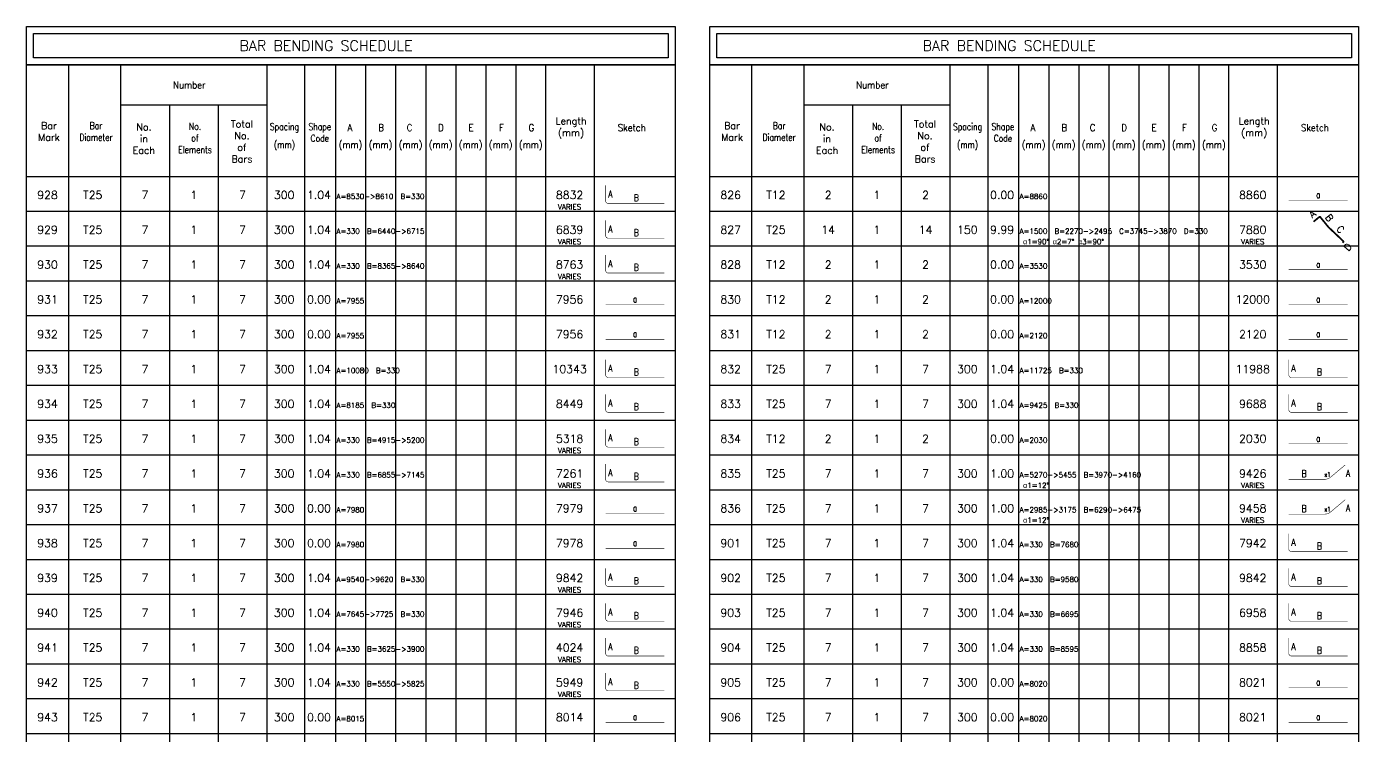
# Model space of a CAD drawing. Extents: x 660761725 to 1323371458, y 2734871439 to 5470067957.
# Drawn here: x 661854954 to 661864519, y 2734943447 to 2734948536 of the extents above; entities that cross this region are included whole.
import ezdxf
from ezdxf.enums import TextEntityAlignment as Align

# ---------------------------------------------------------------- set-up
doc = ezdxf.new("R2010")
doc.units = 0
for name, color, linetype in [('S-SCHEDULE', 140, 'Continuous'), ('S-SKETCH', 1, 'Continuous'), ('S-TEXT-SKETCH', 255, 'Continuous')]:
    doc.layers.add(name, color=color, linetype=linetype)
doc.styles.add('ARMACAD-OGER', font='romans.shx')
doc.styles.add('ROMANS', font='romans.shx')
doc.styles.add('ROMANT', font='romant')

# ---------------------------------------------------------------- blocks, each defined once
blk = doc.blocks.new('cadf_50')
at = {"color": 9}
for p, q in [((0, -42), (186.35, -42)), ((0, -52), (186.35, -52)), ((0, -62), (186.35, -62)), ((0, -72), (186.35, -72)), ((0, -82), (186.35, -82)), ((0, -92), (186.35, -92)), ((0, -102), (186.35, -102)), ((0, -112), (186.35, -112)), ((0, -122), (186.35, -122)), ((0, -132), (186.35, -132)), ((0, -142), (186.35, -142)), ((0, -152), (186.35, -152)), ((0, -162), (186.35, -162)), ((0, -172), (186.35, -172)), ((0, -182), (186.35, -182)), ((0, -192), (186.35, -192)), ((0, -202), (186.35, -202)), ((0, -212), (186.35, -212)), ((0, -222), (186.35, -222)), ((0, -232), (186.35, -232)), ((0, -242), (186.35, -242)), ((0, -252), (186.35, -252)), ((0, -262), (186.35, -262)), ((0, -272), (186.35, -272)), ((0, -282), (186.35, -282)), ((0, -292), (186.35, -292)), ((0, -302), (186.35, -302)), ((0, -312), (186.35, -312)), ((0, -322), (186.35, -322)), ((0, -332), (186.35, -332)), ((0, -342), (186.35, -342)), ((0, -352), (186.35, -352)), ((0, -362), (186.35, -362)), ((0, -372), (186.35, -372)), ((0, -382), (186.35, -382))]:
    blk.add_line(p, q, dxfattribs=at)
at = {"color": 140}
for points in [[(0, 11), (186.35, 11), (186.35, 0), (0, 0)], [(2, 9), (184.35, 9), (184.35, 2), (2, 2)]]:
    blk.add_lwpolyline(points, close=True, dxfattribs=at)
at = {"layer": 'S-SCHEDULE'}
for p, q in [((0, -392), (0, 0)), ((12, 0), (12, -392)), ((27, 0), (27, -392)), ((69, 0), (69, -392)), ((79.87, 0), (79.87, -392)), ((88.75, 0), (88.75, -392)), ((97.38, 0), (97.38, -392)), ((106.02, 0), (106.02, -392)), ((114.65, 0), (114.65, -392)), ((123.28, 0), (123.28, -392)), ((131.91, 0), (131.91, -392)), ((140.55, 0), (140.55, -392)), ((149.18, -392), (149.18, 0)), ((163.15, -392), (163.15, 0)), ((27, -11.45), (69, -11.45)), ((41, -11.45), (41, -392)), ((55, -11.45), (55, -392)), ((0, -32), (186.35, -32))]:
    blk.add_line(p, q, dxfattribs=at)
at = {"layer": 'S-SCHEDULE', "flags": 128}
blk.add_lwpolyline([(0, -392), (0, 0), (186.35, 0), (186.35, -392)], close=True, dxfattribs=at)
at = {"color": 140, "insert": (61.14, 7.05), "char_height": 3, "width": 81.5392, "attachment_point": 1, "rotation": 0.0004, "style": 'ROMANT'}
blk.add_mtext('{\\Fromant|c0;BAR BENDING SCHEDULE}', dxfattribs=at)
at = {"layer": 'S-SCHEDULE', "style": 'ARMACAD-OGER'}
for s, width, p in [('Number', 0.9, (46.74, -5.72)), ('(mm)', 0.8, (74.08, -23)), ('(mm)', 0.9, (93.05, -23)), ('(mm)', 0.9, (101.68, -23)), ('(mm)', 0.9, (110.32, -23)), ('(mm)', 0.9, (118.95, -23)), ('(mm)', 0.9, (127.58, -23)), ('(mm)', 0.9, (136.21, -23)), ('(mm)', 0.9, (144.85, -23))]:
    blk.add_text(s, height=2, dxfattribs=dict(at, width=width)).set_placement(p, align=Align.MIDDLE)
at = {"layer": 'S-SCHEDULE', "style": 'ARMACAD-OGER', "width": 0.9}
for s, p in [('A', (92.87, -18)), ('B', (101.86, -18)), ('C', (110.01, -18)), ('D', (119.05, -18)), ('E', (127.67, -18)), ('F', (136.4, -18)), ('G', (145.02, -18)), ('Sketch', (173.87, -18))]:
    blk.add_text(s, height=2, dxfattribs=at).set_placement(p, align=Align.MIDDLE_CENTER)
at = {"layer": 'S-SCHEDULE', "char_height": 2, "attachment_point": 2, "style": 'ARMACAD-OGER'}
for s, insert, width in [('Length (mm)', (156.42, -15.11), 8.2105), ('Bar\\PMark', (6.41, -16.47), 27.5713), ('{\\W0.8;Bar\\PDiameter}', (19.94, -16.48), 15.2105), ('No. \\Pin\\PEach', (33.7, -16.86), 23.5714), ('{\\W0.8;No.\\Pof\\PElements}', (48.39, -16.65), 17.2105), ('Total No. of Bars', (61.86, -15.98), 3.2105), ('{\\W0.8;Spacing}', (74.08, -16.7), 28.6571), ('{\\W0.8;Shape\\PCode}', (84.23, -16.7), 28.6571)]:
    blk.add_mtext(s, dxfattribs=dict(at, insert=insert, width=width))
blk = doc.blocks.new('1-CFSHP20')
at = {"layer": 'S-SKETCH', "const_width": 0.2}
blk.add_lwpolyline([(-24, 2), (-1, 2)], dxfattribs=at)
at = {"layer": 'S-TEXT-SKETCH', "linetype": 'ByBlock', "style": 'ROMANS', "width": 0.7}
blk.add_attdef('A', text='', height=2, dxfattribs=at).set_placement((-12.5, 2), align=Align.BOTTOM_CENTER)
blk = doc.blocks.new('33-CFSHP37')
at = {"layer": 'S-SKETCH', "const_width": 0.2}
blk.add_lwpolyline([(-1, 1), (-22.96875, 1, -0.4142135624), (-24, 2.03125), (-24, 8)], format="xyb", dxfattribs=at)
at = {"layer": 'S-TEXT-SKETCH', "style": 'ROMANS', "width": 0.8}
blk.add_attdef('A', text='', height=2, dxfattribs=at).set_placement((-23, 6), align=Align.TOP_LEFT)
blk.add_attdef('B', text='', height=2, dxfattribs=at).set_placement((-11.984375, 1), align=Align.BOTTOM_CENTER)
blk = doc.blocks.new('34-37-CFSHP62a')
at = {"layer": 'S-SKETCH', "const_width": 0.2}
blk.add_lwpolyline([(-24, 1.91), (-9.99, 1.91, 0.176327), (-7.61, 2.78), (-1.96, 7.52)], format="xyb", dxfattribs=at)
at = {"layer": 'S-TEXT-SKETCH', "style": 'ROMANS', "width": 0.7}
blk.add_text('x1', height=1.8, dxfattribs=at).set_placement((-10.11, 2.36), align=Align.BOTTOM_LEFT)
at = {"layer": 'S-TEXT-SKETCH', "style": 'ROMANS', "width": 0.8}
for tag, p in [('B', (-17, 1.91)), ('A', (0, 2.07))]:
    blk.add_attdef(tag, text='', height=2, dxfattribs=at).set_placement(p, align=Align.BOTTOM_RIGHT)

msp = doc.modelspace()

# ---------------------------------------------------------------- linework, layer by layer
at = {"layer": 'S-SCHEDULE', "color": 140, "const_width": 12.5}
msp.add_lwpolyline([(661864197.31811178, 2734947135.55313683), (661864239.91816771, 2734947170.20794106, -0.4142135624), (661864244.8867265, 2734947169.69695091), (661864304.13956618, 2734947096.85930777, 0.0325952585), (661864304.45247042, 2734947096.52213287), (661864411.85660446, 2734946994.93988991, -0.4142135624), (661864411.99569345, 2734946989.94706106), (661864405.89809811, 2734946983.5)], format="xyb", dxfattribs=at)

# ---------------------------------------------------------------- block references
at = {"layer": 'S-SCHEDULE', "xscale": 25, "yscale": 25, "zscale": 25}
for p in [(661854953.59706736, 2734948261), (661859860.46397841, 2734948261)]:
    msp.add_blockref('cadf_50', p, dxfattribs=at)
at = {"layer": 'S-SCHEDULE'}
ref = msp.add_blockref('33-CFSHP37', (661859553.59706736, 2734947248.48338318), dxfattribs=dict(at, xscale=18.375, yscale=18.375, zscale=18.375))
ref.add_attrib('A', 'A', dxfattribs={"layer": 'S-TEXT-SKETCH', "color": 7, "height": 50, "style": 'ROMANS', "width": 0.8}).set_placement((661859130.97206736, 2734947358.73338318), align=Align.TOP_LEFT)
ref.add_attrib('B', 'B', dxfattribs={"layer": 'S-TEXT-SKETCH', "color": 7, "height": 50, "style": 'ROMANS', "width": 0.8}).set_placement((661859333.38417673, 2734947266.85838318), align=Align.BOTTOM_CENTER)
ref = msp.add_blockref('1-CFSHP20', (661864460.46397841, 2734947253.75), dxfattribs=dict(at, xscale=18.375, yscale=18.375, zscale=18.375))
ref.add_attrib('A', 'a', dxfattribs={"layer": 'S-TEXT-SKETCH', "color": 7, "linetype": 'ByBlock', "height": 50, "style": 'ROMANS', "width": 0.7}).set_placement((661864230.77647841, 2734947290.5), align=Align.BOTTOM_CENTER)
ref = msp.add_blockref('33-CFSHP37', (661859553.59706736, 2734946998.48338318), dxfattribs=dict(at, xscale=18.375, yscale=18.375, zscale=18.375))
ref.add_attrib('A', 'A', dxfattribs={"layer": 'S-TEXT-SKETCH', "color": 7, "height": 50, "style": 'ROMANS', "width": 0.8}).set_placement((661859130.97206736, 2734947108.73338318), align=Align.TOP_LEFT)
ref.add_attrib('B', 'B', dxfattribs={"layer": 'S-TEXT-SKETCH', "color": 7, "height": 50, "style": 'ROMANS', "width": 0.8}).set_placement((661859333.38417673, 2734947016.85838318), align=Align.BOTTOM_CENTER)
ref = msp.add_blockref('33-CFSHP37', (661859553.59706736, 2734946748.48338318), dxfattribs=dict(at, xscale=18.375, yscale=18.375, zscale=18.375))
ref.add_attrib('A', 'A', dxfattribs={"layer": 'S-TEXT-SKETCH', "color": 7, "height": 50, "style": 'ROMANS', "width": 0.8}).set_placement((661859130.97206736, 2734946858.73338318), align=Align.TOP_LEFT)
ref.add_attrib('B', 'B', dxfattribs={"layer": 'S-TEXT-SKETCH', "color": 7, "height": 50, "style": 'ROMANS', "width": 0.8}).set_placement((661859333.38417673, 2734946766.85838318), align=Align.BOTTOM_CENTER)
ref = msp.add_blockref('1-CFSHP20', (661864460.46397841, 2734946753.75), dxfattribs=dict(at, xscale=18.375, yscale=18.375, zscale=18.375))
ref.add_attrib('A', 'a', dxfattribs={"layer": 'S-TEXT-SKETCH', "color": 7, "linetype": 'ByBlock', "height": 50, "style": 'ROMANS', "width": 0.7}).set_placement((661864230.77647841, 2734946790.5), align=Align.BOTTOM_CENTER)
ref = msp.add_blockref('1-CFSHP20', (661859553.59706736, 2734946503.75), dxfattribs=dict(at, xscale=18.375, yscale=18.375, zscale=18.375))
ref.add_attrib('A', 'a', dxfattribs={"layer": 'S-TEXT-SKETCH', "color": 7, "linetype": 'ByBlock', "height": 50, "style": 'ROMANS', "width": 0.7}).set_placement((661859323.90956736, 2734946540.5), align=Align.BOTTOM_CENTER)
ref = msp.add_blockref('1-CFSHP20', (661864460.46397841, 2734946503.75), dxfattribs=dict(at, xscale=18.375, yscale=18.375, zscale=18.375))
ref.add_attrib('A', 'a', dxfattribs={"layer": 'S-TEXT-SKETCH', "color": 7, "linetype": 'ByBlock', "height": 50, "style": 'ROMANS', "width": 0.7}).set_placement((661864230.77647841, 2734946540.5), align=Align.BOTTOM_CENTER)
ref = msp.add_blockref('1-CFSHP20', (661859553.59706736, 2734946253.75), dxfattribs=dict(at, xscale=18.375, yscale=18.375, zscale=18.375))
ref.add_attrib('A', 'a', dxfattribs={"layer": 'S-TEXT-SKETCH', "color": 7, "linetype": 'ByBlock', "height": 50, "style": 'ROMANS', "width": 0.7}).set_placement((661859323.90956736, 2734946290.5), align=Align.BOTTOM_CENTER)
ref = msp.add_blockref('1-CFSHP20', (661864460.46397841, 2734946253.75), dxfattribs=dict(at, xscale=18.375, yscale=18.375, zscale=18.375))
ref.add_attrib('A', 'a', dxfattribs={"layer": 'S-TEXT-SKETCH', "color": 7, "linetype": 'ByBlock', "height": 50, "style": 'ROMANS', "width": 0.7}).set_placement((661864230.77647841, 2734946290.5), align=Align.BOTTOM_CENTER)
ref = msp.add_blockref('33-CFSHP37', (661859553.59706736, 2734945998.48338318), dxfattribs=dict(at, xscale=18.375, yscale=18.375, zscale=18.375))
ref.add_attrib('A', 'A', dxfattribs={"layer": 'S-TEXT-SKETCH', "color": 7, "height": 50, "style": 'ROMANS', "width": 0.8}).set_placement((661859130.97206736, 2734946108.73338318), align=Align.TOP_LEFT)
ref.add_attrib('B', 'B', dxfattribs={"layer": 'S-TEXT-SKETCH', "color": 7, "height": 50, "style": 'ROMANS', "width": 0.8}).set_placement((661859333.38417673, 2734946016.85838318), align=Align.BOTTOM_CENTER)
ref = msp.add_blockref('33-CFSHP37', (661864460.46397841, 2734945998.48338318), dxfattribs=dict(at, xscale=18.375, yscale=18.375, zscale=18.375))
ref.add_attrib('A', 'A', dxfattribs={"layer": 'S-TEXT-SKETCH', "color": 7, "height": 50, "style": 'ROMANS', "width": 0.8}).set_placement((661864037.83897841, 2734946108.73338318), align=Align.TOP_LEFT)
ref.add_attrib('B', 'B', dxfattribs={"layer": 'S-TEXT-SKETCH', "color": 7, "height": 50, "style": 'ROMANS', "width": 0.8}).set_placement((661864240.25108778, 2734946016.85838318), align=Align.BOTTOM_CENTER)
ref = msp.add_blockref('33-CFSHP37', (661859553.59706736, 2734945748.48338318), dxfattribs=dict(at, xscale=18.375, yscale=18.375, zscale=18.375))
ref.add_attrib('A', 'A', dxfattribs={"layer": 'S-TEXT-SKETCH', "color": 7, "height": 50, "style": 'ROMANS', "width": 0.8}).set_placement((661859130.97206736, 2734945858.73338318), align=Align.TOP_LEFT)
ref.add_attrib('B', 'B', dxfattribs={"layer": 'S-TEXT-SKETCH', "color": 7, "height": 50, "style": 'ROMANS', "width": 0.8}).set_placement((661859333.38417673, 2734945766.85838318), align=Align.BOTTOM_CENTER)
ref = msp.add_blockref('33-CFSHP37', (661864460.46397841, 2734945748.48338318), dxfattribs=dict(at, xscale=18.375, yscale=18.375, zscale=18.375))
ref.add_attrib('A', 'A', dxfattribs={"layer": 'S-TEXT-SKETCH', "color": 7, "height": 50, "style": 'ROMANS', "width": 0.8}).set_placement((661864037.83897841, 2734945858.73338318), align=Align.TOP_LEFT)
ref.add_attrib('B', 'B', dxfattribs={"layer": 'S-TEXT-SKETCH', "color": 7, "height": 50, "style": 'ROMANS', "width": 0.8}).set_placement((661864240.25108778, 2734945766.85838318), align=Align.BOTTOM_CENTER)
ref = msp.add_blockref('33-CFSHP37', (661859553.59706736, 2734945498.48338318), dxfattribs=dict(at, xscale=18.375, yscale=18.375, zscale=18.375))
ref.add_attrib('A', 'A', dxfattribs={"layer": 'S-TEXT-SKETCH', "color": 7, "height": 50, "style": 'ROMANS', "width": 0.8}).set_placement((661859130.97206736, 2734945608.73338318), align=Align.TOP_LEFT)
ref.add_attrib('B', 'B', dxfattribs={"layer": 'S-TEXT-SKETCH', "color": 7, "height": 50, "style": 'ROMANS', "width": 0.8}).set_placement((661859333.38417673, 2734945516.85838318), align=Align.BOTTOM_CENTER)
ref = msp.add_blockref('1-CFSHP20', (661864460.46397841, 2734945503.75), dxfattribs=dict(at, xscale=18.375, yscale=18.375, zscale=18.375))
ref.add_attrib('A', 'a', dxfattribs={"layer": 'S-TEXT-SKETCH', "color": 7, "linetype": 'ByBlock', "height": 50, "style": 'ROMANS', "width": 0.7}).set_placement((661864230.77647841, 2734945540.5), align=Align.BOTTOM_CENTER)
ref = msp.add_blockref('33-CFSHP37', (661859553.59706736, 2734945248.48338318), dxfattribs=dict(at, xscale=18.375, yscale=18.375, zscale=18.375))
ref.add_attrib('A', 'A', dxfattribs={"layer": 'S-TEXT-SKETCH', "color": 7, "height": 50, "style": 'ROMANS', "width": 0.8}).set_placement((661859130.97206736, 2734945358.73338318), align=Align.TOP_LEFT)
ref.add_attrib('B', 'B', dxfattribs={"layer": 'S-TEXT-SKETCH', "color": 7, "height": 50, "style": 'ROMANS', "width": 0.8}).set_placement((661859333.38417673, 2734945266.85838318), align=Align.BOTTOM_CENTER)
ref = msp.add_blockref('34-37-CFSHP62a', (661864460.46397841, 2734945250.66268206), dxfattribs=dict(at, xscale=18.375, yscale=18.375, zscale=18.375))
ref.add_attrib('A', 'A', dxfattribs={"layer": 'S-TEXT-SKETCH', "color": 7, "height": 50, "style": 'ROMANS', "width": 0.8}).set_placement((661864460.46397841, 2734945288.71799517), align=Align.BOTTOM_RIGHT)
ref.add_attrib('B', 'B', dxfattribs={"layer": 'S-TEXT-SKETCH', "color": 7, "height": 50, "style": 'ROMANS', "width": 0.8}).set_placement((661864148.16635573, 2734945285.81130981), align=Align.BOTTOM_RIGHT)
ref = msp.add_blockref('34-37-CFSHP62a', (661864460.46397841, 2734945000.66268206), dxfattribs=dict(at, xscale=18.375, yscale=18.375, zscale=18.375))
ref.add_attrib('A', 'A', dxfattribs={"layer": 'S-TEXT-SKETCH', "color": 7, "height": 50, "style": 'ROMANS', "width": 0.8}).set_placement((661864460.46397841, 2734945038.71799517), align=Align.BOTTOM_RIGHT)
ref.add_attrib('B', 'B', dxfattribs={"layer": 'S-TEXT-SKETCH', "color": 7, "height": 50, "style": 'ROMANS', "width": 0.8}).set_placement((661864148.16635573, 2734945035.81130981), align=Align.BOTTOM_RIGHT)
ref = msp.add_blockref('1-CFSHP20', (661859553.59706736, 2734945003.75), dxfattribs=dict(at, xscale=18.375, yscale=18.375, zscale=18.375))
ref.add_attrib('A', 'a', dxfattribs={"layer": 'S-TEXT-SKETCH', "color": 7, "linetype": 'ByBlock', "height": 50, "style": 'ROMANS', "width": 0.7}).set_placement((661859323.90956736, 2734945040.5), align=Align.BOTTOM_CENTER)
ref = msp.add_blockref('1-CFSHP20', (661859553.59706736, 2734944753.75), dxfattribs=dict(at, xscale=18.375, yscale=18.375, zscale=18.375))
ref.add_attrib('A', 'a', dxfattribs={"layer": 'S-TEXT-SKETCH', "color": 7, "linetype": 'ByBlock', "height": 50, "style": 'ROMANS', "width": 0.7}).set_placement((661859323.90956736, 2734944790.5), align=Align.BOTTOM_CENTER)
ref = msp.add_blockref('33-CFSHP37', (661864460.46397841, 2734944748.48338318), dxfattribs=dict(at, xscale=18.375, yscale=18.375, zscale=18.375))
ref.add_attrib('A', 'A', dxfattribs={"layer": 'S-TEXT-SKETCH', "color": 7, "height": 50, "style": 'ROMANS', "width": 0.8}).set_placement((661864037.83897841, 2734944858.73338318), align=Align.TOP_LEFT)
ref.add_attrib('B', 'B', dxfattribs={"layer": 'S-TEXT-SKETCH', "color": 7, "height": 50, "style": 'ROMANS', "width": 0.8}).set_placement((661864240.25108778, 2734944766.85838318), align=Align.BOTTOM_CENTER)
ref = msp.add_blockref('33-CFSHP37', (661859553.59706736, 2734944498.48338318), dxfattribs=dict(at, xscale=18.375, yscale=18.375, zscale=18.375))
ref.add_attrib('A', 'A', dxfattribs={"layer": 'S-TEXT-SKETCH', "color": 7, "height": 50, "style": 'ROMANS', "width": 0.8}).set_placement((661859130.97206736, 2734944608.73338318), align=Align.TOP_LEFT)
ref.add_attrib('B', 'B', dxfattribs={"layer": 'S-TEXT-SKETCH', "color": 7, "height": 50, "style": 'ROMANS', "width": 0.8}).set_placement((661859333.38417673, 2734944516.85838318), align=Align.BOTTOM_CENTER)
ref = msp.add_blockref('33-CFSHP37', (661864460.46397841, 2734944498.48338318), dxfattribs=dict(at, xscale=18.375, yscale=18.375, zscale=18.375))
ref.add_attrib('A', 'A', dxfattribs={"layer": 'S-TEXT-SKETCH', "color": 7, "height": 50, "style": 'ROMANS', "width": 0.8}).set_placement((661864037.83897841, 2734944608.73338318), align=Align.TOP_LEFT)
ref.add_attrib('B', 'B', dxfattribs={"layer": 'S-TEXT-SKETCH', "color": 7, "height": 50, "style": 'ROMANS', "width": 0.8}).set_placement((661864240.25108778, 2734944516.85838318), align=Align.BOTTOM_CENTER)
ref = msp.add_blockref('33-CFSHP37', (661859553.59706736, 2734944248.48338318), dxfattribs=dict(at, xscale=18.375, yscale=18.375, zscale=18.375))
ref.add_attrib('A', 'A', dxfattribs={"layer": 'S-TEXT-SKETCH', "color": 7, "height": 50, "style": 'ROMANS', "width": 0.8}).set_placement((661859130.97206736, 2734944358.73338318), align=Align.TOP_LEFT)
ref.add_attrib('B', 'B', dxfattribs={"layer": 'S-TEXT-SKETCH', "color": 7, "height": 50, "style": 'ROMANS', "width": 0.8}).set_placement((661859333.38417673, 2734944266.85838318), align=Align.BOTTOM_CENTER)
ref = msp.add_blockref('33-CFSHP37', (661864460.46397841, 2734944248.48338318), dxfattribs=dict(at, xscale=18.375, yscale=18.375, zscale=18.375))
ref.add_attrib('A', 'A', dxfattribs={"layer": 'S-TEXT-SKETCH', "color": 7, "height": 50, "style": 'ROMANS', "width": 0.8}).set_placement((661864037.83897841, 2734944358.73338318), align=Align.TOP_LEFT)
ref.add_attrib('B', 'B', dxfattribs={"layer": 'S-TEXT-SKETCH', "color": 7, "height": 50, "style": 'ROMANS', "width": 0.8}).set_placement((661864240.25108778, 2734944266.85838318), align=Align.BOTTOM_CENTER)
ref = msp.add_blockref('33-CFSHP37', (661859553.59706736, 2734943998.48338318), dxfattribs=dict(at, xscale=18.375, yscale=18.375, zscale=18.375))
ref.add_attrib('A', 'A', dxfattribs={"layer": 'S-TEXT-SKETCH', "color": 7, "height": 50, "style": 'ROMANS', "width": 0.8}).set_placement((661859130.97206736, 2734944108.73338318), align=Align.TOP_LEFT)
ref.add_attrib('B', 'B', dxfattribs={"layer": 'S-TEXT-SKETCH', "color": 7, "height": 50, "style": 'ROMANS', "width": 0.8}).set_placement((661859333.38417673, 2734944016.85838318), align=Align.BOTTOM_CENTER)
ref = msp.add_blockref('33-CFSHP37', (661864460.46397841, 2734943998.48338318), dxfattribs=dict(at, xscale=18.375, yscale=18.375, zscale=18.375))
ref.add_attrib('A', 'A', dxfattribs={"layer": 'S-TEXT-SKETCH', "color": 7, "height": 50, "style": 'ROMANS', "width": 0.8}).set_placement((661864037.83897841, 2734944108.73338318), align=Align.TOP_LEFT)
ref.add_attrib('B', 'B', dxfattribs={"layer": 'S-TEXT-SKETCH', "color": 7, "height": 50, "style": 'ROMANS', "width": 0.8}).set_placement((661864240.25108778, 2734944016.85838318), align=Align.BOTTOM_CENTER)
ref = msp.add_blockref('33-CFSHP37', (661859553.59706736, 2734943748.48338318), dxfattribs=dict(at, xscale=18.375, yscale=18.375, zscale=18.375))
ref.add_attrib('A', 'A', dxfattribs={"layer": 'S-TEXT-SKETCH', "color": 7, "height": 50, "style": 'ROMANS', "width": 0.8}).set_placement((661859130.97206736, 2734943858.73338318), align=Align.TOP_LEFT)
ref.add_attrib('B', 'B', dxfattribs={"layer": 'S-TEXT-SKETCH', "color": 7, "height": 50, "style": 'ROMANS', "width": 0.8}).set_placement((661859333.38417673, 2734943766.85838318), align=Align.BOTTOM_CENTER)
ref = msp.add_blockref('1-CFSHP20', (661864460.46397841, 2734943753.75), dxfattribs=dict(at, xscale=18.375, yscale=18.375, zscale=18.375))
ref.add_attrib('A', 'a', dxfattribs={"layer": 'S-TEXT-SKETCH', "color": 7, "linetype": 'ByBlock', "height": 50, "style": 'ROMANS', "width": 0.7}).set_placement((661864230.77647841, 2734943790.5), align=Align.BOTTOM_CENTER)
ref = msp.add_blockref('1-CFSHP20', (661859553.59706736, 2734943503.75), dxfattribs=dict(at, xscale=18.375, yscale=18.375, zscale=18.375))
ref.add_attrib('A', 'a', dxfattribs={"layer": 'S-TEXT-SKETCH', "color": 7, "linetype": 'ByBlock', "height": 50, "style": 'ROMANS', "width": 0.7}).set_placement((661859323.90956736, 2734943540.5), align=Align.BOTTOM_CENTER)
ref = msp.add_blockref('1-CFSHP20', (661864460.46397841, 2734943503.75), dxfattribs=dict(at, xscale=18.375, yscale=18.375, zscale=18.375))
ref.add_attrib('A', 'a', dxfattribs={"layer": 'S-TEXT-SKETCH', "color": 7, "linetype": 'ByBlock', "height": 50, "style": 'ROMANS', "width": 0.7}).set_placement((661864230.77647841, 2734943540.5), align=Align.BOTTOM_CENTER)

# ---------------------------------------------------------------- texts
at = {"layer": 'S-SCHEDULE', "style": 'ROMANS'}
for s, height, p in [('T25', 57.5, (661855428.59706736, 2734947298.5)), ('7', 57.5, (661855803.59706736, 2734947298.5)), ('1', 57.5, (661856153.59706736, 2734947298.5)), ('7', 57.5, (661856503.59706736, 2734947298.5)), ('300', 57.5, (661856803.59706736, 2734947298.5)), ('1.04', 57.5, (661857053.59706736, 2734947298.5)), ('8832', 57.5, (661858853.59706736, 2734947298.5)), ('T12', 57.5, (661860335.46397841, 2734947298.5)), ('2', 57.5, (661860710.46397841, 2734947298.5)), ('1', 57.5, (661861060.46397841, 2734947298.5)), ('2', 57.5, (661861410.46397841, 2734947298.5)), ('0.00', 57.5, (661861960.46397841, 2734947298.5)), ('8860', 57.5, (661863760.46397841, 2734947298.5)), ('VARIES', 37.5, (661858853.59706736, 2734947223.5)), ('T25', 57.5, (661855428.59706736, 2734947048.5)), ('7', 57.5, (661855803.59706736, 2734947048.5)), ('1', 57.5, (661856153.59706736, 2734947048.5)), ('7', 57.5, (661856503.59706736, 2734947048.5)), ('300', 57.5, (661856803.59706736, 2734947048.5)), ('1.04', 57.5, (661857053.59706736, 2734947048.5)), ('6839', 57.5, (661858853.59706736, 2734947048.5)), ('T25', 57.5, (661860335.46397841, 2734947048.5)), ('14', 57.5, (661860710.46397841, 2734947048.5)), ('1', 57.5, (661861060.46397841, 2734947048.5)), ('14', 57.5, (661861410.46397841, 2734947048.5)), ('150', 57.5, (661861710.46397841, 2734947048.5)), ('9.99', 57.5, (661861960.46397841, 2734947048.5)), ('7880', 57.5, (661863760.46397841, 2734947048.5)), ('VARIES', 37.5, (661858853.59706736, 2734946973.5)), ('VARIES', 37.5, (661863760.46397841, 2734946973.5)), ('T25', 57.5, (661855428.59706736, 2734946798.5)), ('7', 57.5, (661855803.59706736, 2734946798.5)), ('1', 57.5, (661856153.59706736, 2734946798.5)), ('7', 57.5, (661856503.59706736, 2734946798.5)), ('300', 57.5, (661856803.59706736, 2734946798.5)), ('1.04', 57.5, (661857053.59706736, 2734946798.5)), ('8763', 57.5, (661858853.59706736, 2734946798.5)), ('T12', 57.5, (661860335.46397841, 2734946798.5)), ('2', 57.5, (661860710.46397841, 2734946798.5)), ('1', 57.5, (661861060.46397841, 2734946798.5)), ('2', 57.5, (661861410.46397841, 2734946798.5)), ('0.00', 57.5, (661861960.46397841, 2734946798.5)), ('3530', 57.5, (661863760.46397841, 2734946798.5)), ('VARIES', 37.5, (661858853.59706736, 2734946723.5)), ('T25', 57.5, (661855428.59706736, 2734946548.5)), ('7', 57.5, (661855803.59706736, 2734946548.5)), ('1', 57.5, (661856153.59706736, 2734946548.5)), ('7', 57.5, (661856503.59706736, 2734946548.5)), ('300', 57.5, (661856803.59706736, 2734946548.5)), ('0.00', 57.5, (661857053.59706736, 2734946548.5)), ('7956', 57.5, (661858853.59706736, 2734946548.5)), ('T12', 57.5, (661860335.46397841, 2734946548.5)), ('2', 57.5, (661860710.46397841, 2734946548.5)), ('1', 57.5, (661861060.46397841, 2734946548.5)), ('2', 57.5, (661861410.46397841, 2734946548.5)), ('0.00', 57.5, (661861960.46397841, 2734946548.5)), ('12000', 57.5, (661863760.46397841, 2734946548.5)), ('T25', 57.5, (661855428.59706736, 2734946298.5)), ('7', 57.5, (661855803.59706736, 2734946298.5)), ('1', 57.5, (661856153.59706736, 2734946298.5)), ('7', 57.5, (661856503.59706736, 2734946298.5)), ('300', 57.5, (661856803.59706736, 2734946298.5)), ('0.00', 57.5, (661857053.59706736, 2734946298.5)), ('7956', 57.5, (661858853.59706736, 2734946298.5)), ('T12', 57.5, (661860335.46397841, 2734946298.5)), ('2', 57.5, (661860710.46397841, 2734946298.5)), ('1', 57.5, (661861060.46397841, 2734946298.5)), ('2', 57.5, (661861410.46397841, 2734946298.5)), ('0.00', 57.5, (661861960.46397841, 2734946298.5)), ('2120', 57.5, (661863760.46397841, 2734946298.5)), ('T25', 57.5, (661855428.59706736, 2734946048.5)), ('7', 57.5, (661855803.59706736, 2734946048.5)), ('1', 57.5, (661856153.59706736, 2734946048.5)), ('7', 57.5, (661856503.59706736, 2734946048.5)), ('300', 57.5, (661856803.59706736, 2734946048.5)), ('1.04', 57.5, (661857053.59706736, 2734946048.5)), ('10343', 57.5, (661858853.59706736, 2734946048.5)), ('T25', 57.5, (661860335.46397841, 2734946048.5)), ('7', 57.5, (661860710.46397841, 2734946048.5)), ('1', 57.5, (661861060.46397841, 2734946048.5)), ('7', 57.5, (661861410.46397841, 2734946048.5)), ('300', 57.5, (661861710.46397841, 2734946048.5)), ('1.04', 57.5, (661861960.46397841, 2734946048.5)), ('11988', 57.5, (661863760.46397841, 2734946048.5)), ('T25', 57.5, (661855428.59706736, 2734945798.5)), ('7', 57.5, (661855803.59706736, 2734945798.5)), ('1', 57.5, (661856153.59706736, 2734945798.5)), ('7', 57.5, (661856503.59706736, 2734945798.5)), ('300', 57.5, (661856803.59706736, 2734945798.5)), ('1.04', 57.5, (661857053.59706736, 2734945798.5)), ('8449', 57.5, (661858853.59706736, 2734945798.5)), ('T25', 57.5, (661860335.46397841, 2734945798.5)), ('7', 57.5, (661860710.46397841, 2734945798.5)), ('1', 57.5, (661861060.46397841, 2734945798.5)), ('7', 57.5, (661861410.46397841, 2734945798.5)), ('300', 57.5, (661861710.46397841, 2734945798.5)), ('1.04', 57.5, (661861960.46397841, 2734945798.5)), ('9688', 57.5, (661863760.46397841, 2734945798.5)), ('T25', 57.5, (661855428.59706736, 2734945548.5)), ('7', 57.5, (661855803.59706736, 2734945548.5)), ('1', 57.5, (661856153.59706736, 2734945548.5)), ('7', 57.5, (661856503.59706736, 2734945548.5)), ('300', 57.5, (661856803.59706736, 2734945548.5)), ('1.04', 57.5, (661857053.59706736, 2734945548.5)), ('5318', 57.5, (661858853.59706736, 2734945548.5)), ('T12', 57.5, (661860335.46397841, 2734945548.5)), ('2', 57.5, (661860710.46397841, 2734945548.5)), ('1', 57.5, (661861060.46397841, 2734945548.5)), ('2', 57.5, (661861410.46397841, 2734945548.5)), ('0.00', 57.5, (661861960.46397841, 2734945548.5)), ('2030', 57.5, (661863760.46397841, 2734945548.5)), ('VARIES', 37.5, (661858853.59706736, 2734945473.5)), ('T25', 57.5, (661855428.59706736, 2734945298.5)), ('7', 57.5, (661855803.59706736, 2734945298.5)), ('1', 57.5, (661856153.59706736, 2734945298.5)), ('7', 57.5, (661856503.59706736, 2734945298.5)), ('300', 57.5, (661856803.59706736, 2734945298.5)), ('1.04', 57.5, (661857053.59706736, 2734945298.5)), ('7261', 57.5, (661858853.59706736, 2734945298.5)), ('T25', 57.5, (661860335.46397841, 2734945298.5)), ('7', 57.5, (661860710.46397841, 2734945298.5)), ('1', 57.5, (661861060.46397841, 2734945298.5)), ('7', 57.5, (661861410.46397841, 2734945298.5)), ('300', 57.5, (661861710.46397841, 2734945298.5)), ('1.00', 57.5, (661861960.46397841, 2734945298.5)), ('9426', 57.5, (661863760.46397841, 2734945298.5)), ('VARIES', 37.5, (661858853.59706736, 2734945223.5)), ('VARIES', 37.5, (661863760.46397841, 2734945223.5)), ('T25', 57.5, (661855428.59706736, 2734945048.5)), ('7', 57.5, (661855803.59706736, 2734945048.5)), ('1', 57.5, (661856153.59706736, 2734945048.5)), ('7', 57.5, (661856503.59706736, 2734945048.5)), ('300', 57.5, (661856803.59706736, 2734945048.5)), ('0.00', 57.5, (661857053.59706736, 2734945048.5)), ('7979', 57.5, (661858853.59706736, 2734945048.5)), ('T25', 57.5, (661860335.46397841, 2734945048.5)), ('7', 57.5, (661860710.46397841, 2734945048.5)), ('1', 57.5, (661861060.46397841, 2734945048.5)), ('7', 57.5, (661861410.46397841, 2734945048.5)), ('300', 57.5, (661861710.46397841, 2734945048.5)), ('1.00', 57.5, (661861960.46397841, 2734945048.5)), ('9458', 57.5, (661863760.46397841, 2734945048.5)), ('VARIES', 37.5, (661863760.46397841, 2734944973.5)), ('T25', 57.5, (661855428.59706736, 2734944798.5)), ('7', 57.5, (661855803.59706736, 2734944798.5)), ('1', 57.5, (661856153.59706736, 2734944798.5)), ('7', 57.5, (661856503.59706736, 2734944798.5)), ('300', 57.5, (661856803.59706736, 2734944798.5)), ('0.00', 57.5, (661857053.59706736, 2734944798.5)), ('7978', 57.5, (661858853.59706736, 2734944798.5)), ('T25', 57.5, (661860335.46397841, 2734944798.5)), ('7', 57.5, (661860710.46397841, 2734944798.5)), ('1', 57.5, (661861060.46397841, 2734944798.5)), ('7', 57.5, (661861410.46397841, 2734944798.5)), ('300', 57.5, (661861710.46397841, 2734944798.5)), ('1.04', 57.5, (661861960.46397841, 2734944798.5)), ('7942', 57.5, (661863760.46397841, 2734944798.5)), ('T25', 57.5, (661855428.59706736, 2734944548.5)), ('7', 57.5, (661855803.59706736, 2734944548.5)), ('1', 57.5, (661856153.59706736, 2734944548.5)), ('7', 57.5, (661856503.59706736, 2734944548.5)), ('300', 57.5, (661856803.59706736, 2734944548.5)), ('1.04', 57.5, (661857053.59706736, 2734944548.5)), ('9842', 57.5, (661858853.59706736, 2734944548.5)), ('T25', 57.5, (661860335.46397841, 2734944548.5)), ('7', 57.5, (661860710.46397841, 2734944548.5)), ('1', 57.5, (661861060.46397841, 2734944548.5)), ('7', 57.5, (661861410.46397841, 2734944548.5)), ('300', 57.5, (661861710.46397841, 2734944548.5)), ('1.04', 57.5, (661861960.46397841, 2734944548.5)), ('9842', 57.5, (661863760.46397841, 2734944548.5)), ('VARIES', 37.5, (661858853.59706736, 2734944473.5)), ('T25', 57.5, (661855428.59706736, 2734944298.5)), ('7', 57.5, (661855803.59706736, 2734944298.5)), ('1', 57.5, (661856153.59706736, 2734944298.5)), ('7', 57.5, (661856503.59706736, 2734944298.5)), ('300', 57.5, (661856803.59706736, 2734944298.5)), ('1.04', 57.5, (661857053.59706736, 2734944298.5)), ('7946', 57.5, (661858853.59706736, 2734944298.5)), ('T25', 57.5, (661860335.46397841, 2734944298.5)), ('7', 57.5, (661860710.46397841, 2734944298.5)), ('1', 57.5, (661861060.46397841, 2734944298.5)), ('7', 57.5, (661861410.46397841, 2734944298.5)), ('300', 57.5, (661861710.46397841, 2734944298.5)), ('1.04', 57.5, (661861960.46397841, 2734944298.5)), ('6958', 57.5, (661863760.46397841, 2734944298.5)), ('VARIES', 37.5, (661858853.59706736, 2734944223.5)), ('T25', 57.5, (661855428.59706736, 2734944048.5)), ('7', 57.5, (661855803.59706736, 2734944048.5)), ('1', 57.5, (661856153.59706736, 2734944048.5)), ('7', 57.5, (661856503.59706736, 2734944048.5)), ('300', 57.5, (661856803.59706736, 2734944048.5)), ('1.04', 57.5, (661857053.59706736, 2734944048.5)), ('4024', 57.5, (661858853.59706736, 2734944048.5)), ('T25', 57.5, (661860335.46397841, 2734944048.5)), ('7', 57.5, (661860710.46397841, 2734944048.5)), ('1', 57.5, (661861060.46397841, 2734944048.5)), ('7', 57.5, (661861410.46397841, 2734944048.5)), ('300', 57.5, (661861710.46397841, 2734944048.5)), ('1.04', 57.5, (661861960.46397841, 2734944048.5)), ('8858', 57.5, (661863760.46397841, 2734944048.5)), ('VARIES', 37.5, (661858853.59706736, 2734943973.5)), ('T25', 57.5, (661855428.59706736, 2734943798.5)), ('7', 57.5, (661855803.59706736, 2734943798.5)), ('1', 57.5, (661856153.59706736, 2734943798.5)), ('7', 57.5, (661856503.59706736, 2734943798.5)), ('300', 57.5, (661856803.59706736, 2734943798.5)), ('1.04', 57.5, (661857053.59706736, 2734943798.5)), ('5949', 57.5, (661858853.59706736, 2734943798.5)), ('T25', 57.5, (661860335.46397841, 2734943798.5)), ('7', 57.5, (661860710.46397841, 2734943798.5)), ('1', 57.5, (661861060.46397841, 2734943798.5)), ('7', 57.5, (661861410.46397841, 2734943798.5)), ('300', 57.5, (661861710.46397841, 2734943798.5)), ('0.00', 57.5, (661861960.46397841, 2734943798.5)), ('8021', 57.5, (661863760.46397841, 2734943798.5)), ('VARIES', 37.5, (661858853.59706736, 2734943723.5)), ('T25', 57.5, (661855428.59706736, 2734943548.5)), ('7', 57.5, (661855803.59706736, 2734943548.5)), ('1', 57.5, (661856153.59706736, 2734943548.5)), ('7', 57.5, (661856503.59706736, 2734943548.5)), ('300', 57.5, (661856803.59706736, 2734943548.5)), ('0.00', 57.5, (661857053.59706736, 2734943548.5)), ('8014', 57.5, (661858853.59706736, 2734943548.5)), ('T25', 57.5, (661860335.46397841, 2734943548.5)), ('7', 57.5, (661860710.46397841, 2734943548.5)), ('1', 57.5, (661861060.46397841, 2734943548.5)), ('7', 57.5, (661861410.46397841, 2734943548.5)), ('300', 57.5, (661861710.46397841, 2734943548.5)), ('0.00', 57.5, (661861960.46397841, 2734943548.5)), ('8021', 57.5, (661863760.46397841, 2734943548.5))]:
    msp.add_text(s, height=height, dxfattribs=at).set_placement(p, align=Align.CENTER)
at = {"layer": 'S-SCHEDULE', "color": 7, "style": 'ROMANS'}
for s, rotation, p in [('A', 39.1280781986, (661864188.34717035, 2734947190.09168482)), ('B', 309.1280782064, (661864311.7242924, 2734947163.54909897)), ('C', 316.5957188517, (661864391.11587059, 2734947080.58142805)), ('D', 46.5957188515, (661864443.79731178, 2734946953.76219702))]:
    msp.add_text(s, height=50, rotation=rotation, dxfattribs=at).set_placement(p, align=Align.MIDDLE_CENTER)
at = {"layer": 'S-SCHEDULE', "style": 'ROMANS'}
for s, insert, char_height, width, attachment_point in [('{\\FRomanS;\\C140;928}', (661855103.59706736, 2734947298.5), 57.5, 230, 8), (' A=8530->8610  B=330 ', (661857153.59706736, 2734947336), 37.5, 2400, 1), ('{\\FRomanS;\\C140;826}', (661860010.46397841, 2734947298.5), 57.5, 230, 8), (' A=8860 ', (661862060.46397841, 2734947336), 37.5, 2400, 1), ('{\\FRomanS;\\C140;929}', (661855103.59706736, 2734947048.5), 57.5, 230, 8), (' A=330  B=6440->6715 ', (661857153.59706736, 2734947086), 37.5, 2400, 1), ('{\\FRomanS;\\C140;827}', (661860010.46397841, 2734947048.5), 57.5, 230, 8), (' A=1500  B=2270->2495  C=3745->3870  D=330 ', (661862060.46397841, 2734947086), 37.5, 2400, 1), (' {\\Fgreeks.shx;a}1=90° {\\Fgreeks.shx;a}2=7° {\\Fgreeks.shx;a}3=90°', (661862085.46397841, 2734947011), 37.5, 2375, 1), ('{\\FRomanS;\\C140;930}', (661855103.59706736, 2734946798.5), 57.5, 230, 8), (' A=330  B=8365->8640 ', (661857153.59706736, 2734946836), 37.5, 2400, 1), ('{\\FRomanS;\\C140;828}', (661860010.46397841, 2734946798.5), 57.5, 230, 8), (' A=3530 ', (661862060.46397841, 2734946836), 37.5, 2400, 1), ('{\\FRomanS;\\C140;931}', (661855103.59706736, 2734946548.5), 57.5, 230, 8), (' A=7955 ', (661857153.59706736, 2734946586), 37.5, 2400, 1), ('{\\FRomanS;\\C140;830}', (661860010.46397841, 2734946548.5), 57.5, 230, 8), (' A=12000 ', (661862060.46397841, 2734946586), 37.5, 2400, 1), ('{\\FRomanS;\\C140;932}', (661855103.59706736, 2734946298.5), 57.5, 230, 8), ('{\\FRomanS;\\C140;831}', (661860010.46397841, 2734946298.5), 57.5, 230, 8), (' A=7955 ', (661857153.59706736, 2734946336), 37.5, 2400, 1), (' A=2120 ', (661862060.46397841, 2734946336), 37.5, 2400, 1), ('{\\FRomanS;\\C140;933}', (661855103.59706736, 2734946048.5), 57.5, 230, 8), (' A=10080  B=330 ', (661857153.59706736, 2734946086), 37.5, 2400, 1), ('{\\FRomanS;\\C140;832}', (661860010.46397841, 2734946048.5), 57.5, 230, 8), (' A=11725  B=330 ', (661862060.46397841, 2734946086), 37.5, 2400, 1), ('{\\FRomanS;\\C140;934}', (661855103.59706736, 2734945798.5), 57.5, 230, 8), (' A=8185  B=330 ', (661857153.59706736, 2734945836), 37.5, 2400, 1), ('{\\FRomanS;\\C140;833}', (661860010.46397841, 2734945798.5), 57.5, 230, 8), (' A=9425  B=330 ', (661862060.46397841, 2734945836), 37.5, 2400, 1), ('{\\FRomanS;\\C140;935}', (661855103.59706736, 2734945548.5), 57.5, 230, 8), (' A=330  B=4915->5200 ', (661857153.59706736, 2734945586), 37.5, 2400, 1), ('{\\FRomanS;\\C140;834}', (661860010.46397841, 2734945548.5), 57.5, 230, 8), (' A=2030 ', (661862060.46397841, 2734945586), 37.5, 2400, 1), ('{\\FRomanS;\\C140;936}', (661855103.59706736, 2734945298.5), 57.5, 230, 8), (' A=330  B=6855->7145 ', (661857153.59706736, 2734945336), 37.5, 2400, 1), ('{\\FRomanS;\\C140;835}', (661860010.46397841, 2734945298.5), 57.5, 230, 8), (' A=5270->5455  B=3970->4160 ', (661862060.46397841, 2734945336), 37.5, 2400, 1), (' {\\Fgreeks.shx;a}1=12°', (661862085.46397841, 2734945261), 37.5, 2375, 1), ('{\\FRomanS;\\C140;937}', (661855103.59706736, 2734945048.5), 57.5, 230, 8), (' A=7980 ', (661857153.59706736, 2734945086), 37.5, 2400, 1), ('{\\FRomanS;\\C140;836}', (661860010.46397841, 2734945048.5), 57.5, 230, 8), (' A=2985->3175  B=6290->6475 ', (661862060.46397841, 2734945086), 37.5, 2400, 1), (' {\\Fgreeks.shx;a}1=12°', (661862085.46397841, 2734945011), 37.5, 2375, 1), ('{\\FRomanS;\\C140;938}', (661855103.59706736, 2734944798.5), 57.5, 230, 8), (' A=7980 ', (661857153.59706736, 2734944836), 37.5, 2400, 1), ('{\\FRomanS;\\C140;901}', (661860010.46397841, 2734944798.5), 57.5, 230, 8), (' A=330  B=7680 ', (661862060.46397841, 2734944836), 37.5, 2400, 1), ('{\\FRomanS;\\C140;939}', (661855103.59706736, 2734944548.5), 57.5, 230, 8), (' A=9540->9620  B=330 ', (661857153.59706736, 2734944586), 37.5, 2400, 1), ('{\\FRomanS;\\C140;902}', (661860010.46397841, 2734944548.5), 57.5, 230, 8), (' A=330  B=9580 ', (661862060.46397841, 2734944586), 37.5, 2400, 1), ('{\\FRomanS;\\C140;940}', (661855103.59706736, 2734944298.5), 57.5, 230, 8), ('{\\FRomanS;\\C140;903}', (661860010.46397841, 2734944298.5), 57.5, 230, 8), (' A=7645->7725  B=330 ', (661857153.59706736, 2734944336), 37.5, 2400, 1), (' A=330  B=6695 ', (661862060.46397841, 2734944336), 37.5, 2400, 1), ('{\\FRomanS;\\C140;941}', (661855103.59706736, 2734944048.5), 57.5, 230, 8), (' A=330  B=3625->3900 ', (661857153.59706736, 2734944086), 37.5, 2400, 1), ('{\\FRomanS;\\C140;904}', (661860010.46397841, 2734944048.5), 57.5, 230, 8), (' A=330  B=8595 ', (661862060.46397841, 2734944086), 37.5, 2400, 1), ('{\\FRomanS;\\C140;942}', (661855103.59706736, 2734943798.5), 57.5, 230, 8), (' A=330  B=5550->5825 ', (661857153.59706736, 2734943836), 37.5, 2400, 1), ('{\\FRomanS;\\C140;905}', (661860010.46397841, 2734943798.5), 57.5, 230, 8), (' A=8020 ', (661862060.46397841, 2734943836), 37.5, 2400, 1), ('{\\FRomanS;\\C140;943}', (661855103.59706736, 2734943548.5), 57.5, 230, 8), (' A=8015 ', (661857153.59706736, 2734943586), 37.5, 2400, 1), ('{\\FRomanS;\\C140;906}', (661860010.46397841, 2734943548.5), 57.5, 230, 8), (' A=8020 ', (661862060.46397841, 2734943586), 37.5, 2400, 1)]:
    msp.add_mtext(s, dxfattribs=dict(at, insert=insert, char_height=char_height, width=width, attachment_point=attachment_point))

doc.saveas('drawing.dxf')
